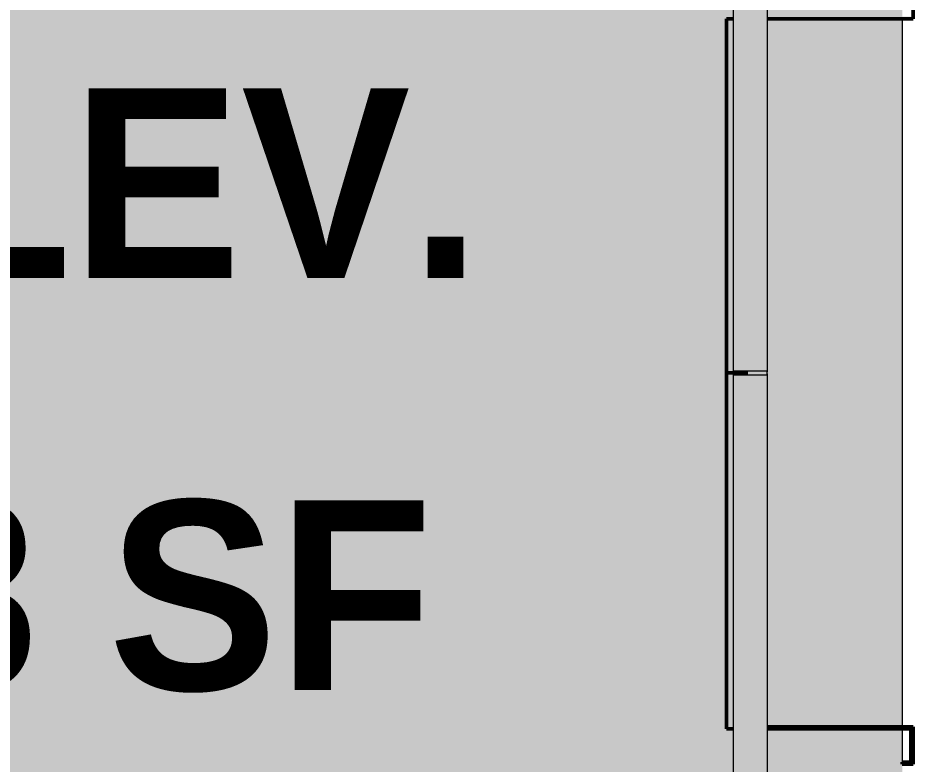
# Model space of a CAD drawing. Header units: inches. Extents: x -4294 to -464, y 9706 to 12475.
# Drawn here: x -3551.7 to -3498.7, y 11460.6 to 11504.9 of the extents above; entities that cross this region are included whole.
import ezdxf

# ---------------------------------------------------------------- set-up
doc = ezdxf.new("R2010")
doc.units = ezdxf.units.IN
doc.header["$MEASUREMENT"] = 0
doc.linetypes.add('Dash', pattern=[0.25, 0.125, -0.125])
for name, color, linetype, lineweight in [('0-1', 7, 'Continuous', 5), ('0-3', 7, 'Continuous', 9), ('A-AREA-IDEN', 2, 'Continuous', 9), ('A-FLOR-1', 10, 'Continuous', 13), ('A-GENM-1', 8, 'Continuous', 9), ('A-GENM-5', 250, 'Continuous', 50), ('A-GENM-HDLN-1', 7, 'Dash', 9), ('Q-SPCQ-1', 37, 'Continuous', 9), ('Q-SPCQ-2', 7, 'Continuous', 9), ('S-FNDN-3', 254, 'Continuous', 5), ('S-FNDN-5', 10, 'Continuous', 13)]:
    doc.layers.add(name, color=color, linetype=linetype, lineweight=lineweight)
doc.layers.add('A-AREA-PATT-1', color=7, linetype='Continuous', lineweight=9, transparency=1)
doc.styles.add('Century Gothic_B', font='GOTHICB.TTF', dxfattribs={"height": 11.25})

# ---------------------------------------------------------------- blocks, each defined once
blk = doc.blocks.new('CTR - 1st Phase - Shell_rvt-1-FLOOR PLAN - BASEMENT')
at = {"layer": 'A-FLOR-1'}
for p, q in [((-3499.324, 11504.8), (-3499.324, 11462.792)), ((-3499.324, 11462.675), (-3499.324, 11460.714))]:
    blk.add_line(p, q, dxfattribs=at)
blk = doc.blocks.new('Otis_G2S_06102019171910 - Otis_G2S_06102019171910-2044336-FLOOR PLAN - BASEMENT')
at = {"layer": 'A-GENM-1'}
for points in [[(25.686, 2.406), (25.686, 2), (46.686, 2), (46.686, 1.25), (46.811, 1.25), (46.811, 2.406), (46.686, 2.406)], [(46.811, 2), (46.811, 1.25), (46.936, 1.25), (46.936, 2), (67.811, 2), (67.811, 2.406), (46.811, 2.406)]]:
    blk.add_hatch(color=256, dxfattribs=at).paths.add_polyline_path(points, flags=0)
h = blk.add_hatch(color=256, dxfattribs=at)
h.paths.add_polyline_path([(23.6, -8.338), (23.6, -8.645), (25.811, -8.645), (25.811, 0), (25.686, 0), (25.686, -8.52), (23.725, -8.52), (23.725, -8), (23.6, -8)], flags=0)
h.paths.add_polyline_path([(67.811, -8), (67.811, -8.645), (70.022, -8.645), (70.022, -8), (69.897, -8), (69.897, -8.52), (67.936, -8.52), (67.936, 0), (67.811, 0), (67.811, -5.37)], flags=0)
at = {"layer": 'A-GENM-5'}
for p, q in [((46.811, 2.406), (25.686, 2.406)), ((25.686, 2.406), (25.686, 2)), ((67.811, 2.406), (46.811, 2.406)), ((46.811, 2.406), (46.811, 1.25)), ((46.811, 1.25), (46.811, 2.406)), ((67.811, 2), (67.811, 2.406)), ((46.686, 1.25), (46.811, 1.25)), ((46.811, 1.25), (46.936, 1.25)), ((25.686, 0), (25.686, -8.52)), ((25.811, -8.645), (25.811, 0)), ((67.811, 0), (67.811, -8.645)), ((23.725, -8), (23.6, -8)), ((23.6, -8), (23.6, -8.645)), ((23.725, -8.52), (23.725, -8)), ((23.6, -8.645), (25.811, -8.645)), ((25.686, -8.52), (23.725, -8.52)), ((67.811, -8.645), (70.022, -8.645))]:
    blk.add_line(p, q, dxfattribs=at)
at = {"layer": 'A-GENM-HDLN-1'}
blk.add_line((102, 0), (0, 0), dxfattribs=at)
blk = doc.blocks.new('Elevator Door-Center - 48_ x 84_-2010369-FLOOR PLAN - BASEMENT')
at = {"layer": 'Q-SPCQ-1'}
for points in [[(-4.028, -4), (-28.153, -4), (-28.153, -6), (-4.028, -6)], [(20.347, -4), (-3.778, -4), (-3.778, -6), (20.347, -6)]]:
    blk.add_hatch(color=256, dxfattribs=at).paths.add_polyline_path(points, flags=0)
at = {"layer": 'Q-SPCQ-2'}
for p, q in [((-28.153, -4), (-4.028, -4)), ((-28.153, -4), (-28.153, -6)), ((-4.028, -6), (-4.028, -4)), ((-3.778, -4), (20.347, -4)), ((-3.778, -6), (-3.778, -4)), ((20.347, -4), (20.347, -6)), ((-4.028, -6), (-28.153, -6)), ((20.347, -6), (-3.778, -6))]:
    blk.add_line(p, q, dxfattribs=at)
blk = doc.blocks.new('CTR - 1st Phase -Stairs _ Elevators_rvt-1-FLOOR PLAN - BASEMENT')
at = {"layer": 'A-AREA-PATT-1'}
h = blk.add_hatch(color=256, dxfattribs=at)
h.paths.add_polyline_path([(-3587.324, 11438.99), (-3541.95, 11438.99), (-3541.909, 11439.667), (-3540.884, 11439.682), (-3540.884, 11444.163), (-3541.397, 11443.682), (-3550.397, 11454.245), (-3550.31, 11454.326), (-3550.833, 11454.937), (-3547.641, 11457.667), (-3547.244, 11457.204), (-3547.137, 11457.305), (-3538.25, 11446.875), (-3538.124, 11446.992), (-3535.769, 11446.992), (-3533.009, 11444.432), (-3533.009, 11439.682), (-3531.95, 11439.667), (-3531.95, 11438.99), (-3530.465, 11438.99), (-3530.465, 11439.481), (-3512.465, 11439.481), (-3512.465, 11438.99), (-3507.324, 11438.99), (-3507.324, 11459.55), (-3509.324, 11459.55), (-3509.324, 11462.675), (-3509.73, 11462.675), (-3509.73, 11504.8), (-3509.324, 11504.8), (-3509.324, 11508.05), (-3507.324, 11508.05), (-3507.324, 11538.989), (-3517.347, 11538.989), (-3517.347, 11535.84), (-3518.233, 11535.84), (-3518.233, 11528.005), (-3574.217, 11528.005), (-3574.217, 11535.84), (-3575.102, 11535.84), (-3575.102, 11538.989), (-3587.324, 11538.989), (-3587.324, 11449.97)], flags=0)
h.paths.add_polyline_path([(-3507.324, 11483.675), (-3507.324, 11483.925), (-3508.574, 11483.925), (-3508.574, 11483.675)], flags=0)
h.paths.add_polyline_path([(-3547.615, 11509.99), (-3550.822, 11512.702), (-3550.296, 11513.324), (-3550.397, 11513.419), (-3541.397, 11523.982), (-3540.884, 11523.5), (-3540.884, 11527.982), (-3533.009, 11527.982), (-3533.009, 11523.232), (-3535.769, 11520.672), (-3538.137, 11520.683), (-3538.25, 11520.788), (-3547.137, 11510.359), (-3547.229, 11510.446), (-3547.302, 11510.359)], flags=0)
h.paths.add_polyline_path([(-3571.067, 11529.147), (-3571.057, 11529.147), (-3571.057, 11537.926), (-3521.382, 11537.926), (-3521.382, 11538.989), (-3571.067, 11538.989), (-3571.067, 11531.649)], flags=0)
at = {"layer": 'S-FNDN-3'}
h = blk.add_hatch(color=256, dxfattribs=at)
h.paths.add_polyline_path([(-3501.929, 11459.55), (-3499.324, 11459.55), (-3499.324, 11462.675), (-3507.324, 11462.675), (-3507.324, 11459.55), (-3503.324, 11459.55)], flags=0)
h.paths.add_polyline_path([(-3499.324, 11462.8), (-3499.324, 11504.8), (-3507.324, 11504.8), (-3507.324, 11462.8), (-3503.324, 11462.8)], flags=0)
h.paths.add_polyline_path([(-3507.324, 11504.925), (-3499.324, 11504.925), (-3499.324, 11508.05), (-3507.324, 11508.05), (-3507.324, 11505.757)], flags=0)
at = {"layer": 'S-FNDN-5'}
for p, q in [((-3499.324, 11504.8), (-3499.324, 11462.792)), ((-3507.324, 11483.675), (-3507.324, 11483.925)), ((-3499.324, 11462.675), (-3499.324, 11460.714))]:
    blk.add_line(p, q, dxfattribs=at)
at = {"layer": '0-3'}
for name, p, rotation in [('Otis_G2S_06102019171910 - Otis_G2S_06102019171910-2044336-FLOOR PLAN - BASEMENT', (-3507.324, 11436.989), 90.0000000000184), ('Elevator Door-Center - 48_ x 84_-2010369-FLOOR PLAN - BASEMENT', (-3503.324, 11479.897), 270.0000000000186)]:
    blk.add_blockref(name, p, dxfattribs=dict(at, rotation=rotation))

msp = doc.modelspace()

# ---------------------------------------------------------------- block references
at = {"layer": '0-1'}
for name in ['CTR - 1st Phase - Shell_rvt-1-FLOOR PLAN - BASEMENT', 'CTR - 1st Phase -Stairs _ Elevators_rvt-1-FLOOR PLAN - BASEMENT']:
    msp.add_blockref(name, (0, 0), dxfattribs=at)

# ---------------------------------------------------------------- texts
at = {"layer": 'A-AREA-IDEN', "char_height": 11.25, "attachment_point": 1, "style": 'Century Gothic_B'}
for s, insert, width in [('ELEV.', (-3567.769, 11500.6871), 47.7225), ('58 SF', (-3567.2965, 11476.2294), 46.58625)]:
    msp.add_mtext(s, dxfattribs=dict(at, insert=insert, width=width))

doc.saveas('drawing.dxf')
